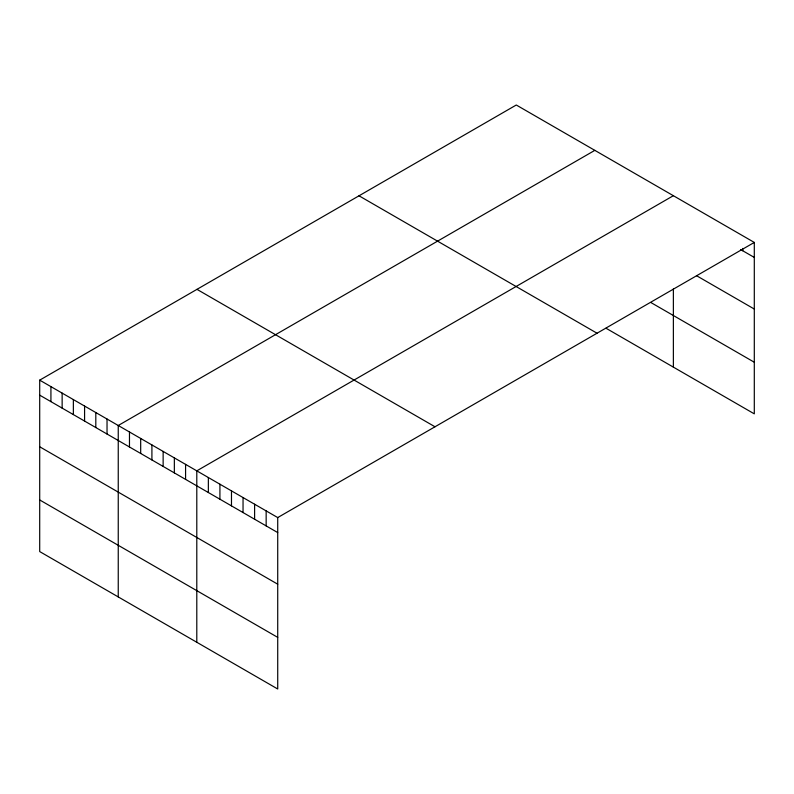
<?xml version="1.0" encoding="UTF-8"?>
<svg xmlns="http://www.w3.org/2000/svg" width="794" height="794" viewBox="0 0 794 794"><rect width="100%" height="100%" fill="white"/><g stroke="black" fill="none" stroke-linecap="round" stroke-linejoin="round"><path stroke-width="1.19" d="M754.3 242.428L277.721 517.579L277.721 688.994L39.7 551.572L39.7 380.147L516.279 105.007L754.3 242.428L754.3 413.853L606.04 328.25M594.825 150.354L118.246 425.505L118.246 596.919M673.372 195.701L196.793 470.852L196.793 642.277M740.633 249.544L754.3 257.425M696.497 275.677L754.3 309.045M650.931 302.554L754.3 362.233M359.007 195.8L597.028 333.222M196.972 289.353L434.993 426.775M39.7 380.147L277.721 517.579M39.7 395.154L277.721 532.576M39.7 446.774L277.721 584.195M39.7 499.952L277.721 637.374M742.737 248.443L742.737 250.755M673.372 288.917L673.372 367.126M266.159 510.899L266.159 525.906M254.606 504.22L254.606 519.226M243.043 497.55L243.043 512.557M231.481 490.871L231.481 505.877M219.918 484.201L219.918 499.208M208.356 477.522L208.356 492.528M185.578 464.371L185.578 479.377M174.352 457.89L174.352 472.896M163.137 451.419L163.137 466.415M151.912 444.938L151.912 459.944M140.687 438.457L140.687 453.463M129.472 431.976L129.472 446.982M107.031 419.024L107.031 434.03M95.806 412.543L95.806 427.549M84.581 406.062L84.581 421.068M73.366 399.59L73.366 414.587M62.14 393.109L62.14 408.116M50.925 386.628L50.925 401.635"/></g></svg>
